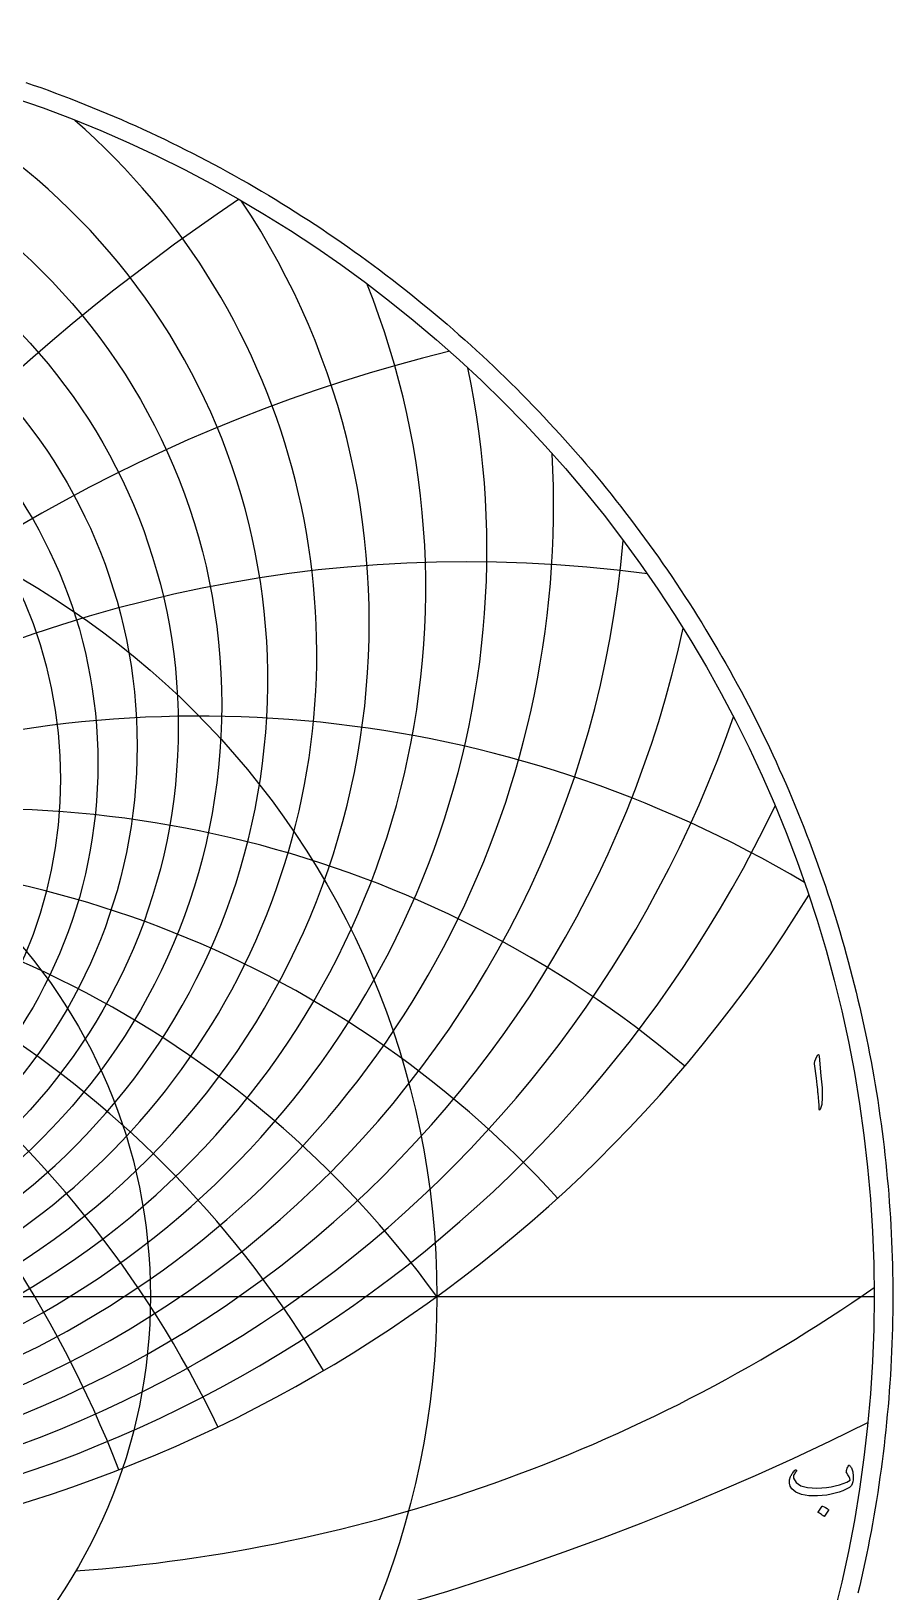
# Model space of a CAD drawing. Header units: millimetres. Extents: x -78 to 78, y -78 to 80.
# Drawn here: x 25.6 to 77.6, y -17.9 to 76.5 of the extents above; entities that cross this region are included whole.
import ezdxf

# ---------------------------------------------------------------- set-up
doc = ezdxf.new("R2010")
doc.units = ezdxf.units.MM
for name, color, linetype in [('CUT_OUTER', 1, 'Continuous'), ('ENGRAVE', 7, 'Continuous'), ('ENGRAVE_FINE', 8, 'Continuous'), ('TEXT', 5, 'Continuous')]:
    doc.layers.add(name, color=color, linetype=linetype)

msp = doc.modelspace()

# ---------------------------------------------------------------- linework, layer by layer
at = {"layer": 'CUT_OUTER'}
msp.add_lwpolyline([(25.2522, 73.4028), (25.7021, 73.2464), (26.1511, 73.0874), (26.599, 72.9255), (27.046, 72.7609), (27.4919, 72.5936), (27.9369, 72.4236), (28.3807, 72.2508), (28.8235, 72.0753), (29.2652, 71.8971), (29.7058, 71.7161), (30.1453, 71.5325), (30.5836, 71.3462), (31.0208, 71.1572), (31.4569, 70.9655), (31.8917, 70.7712), (32.3253, 70.5742), (32.7578, 70.3745), (33.189, 70.1722), (33.6189, 69.9672), (34.0476, 69.7596), (34.475, 69.5494), (34.9011, 69.3365), (35.3259, 69.1211), (35.7493, 68.903), (36.1714, 68.6824), (36.5922, 68.4591), (37.0115, 68.2333), (37.4295, 68.0049), (37.8461, 67.774), (38.2612, 67.5405), (38.6749, 67.3045), (39.0872, 67.0659), (39.4979, 66.8248), (39.9072, 66.5812), (40.315, 66.3351), (40.7213, 66.0864), (41.126, 65.8353), (41.5292, 65.5818), (41.9308, 65.3257), (42.3309, 65.0672), (42.7293, 64.8062), (43.1261, 64.5428), (43.5214, 64.277), (43.9149, 64.0087), (44.3069, 63.7381), (44.6971, 63.465), (45.0857, 63.1896), (45.4726, 62.9117), (45.8577, 62.6315), (46.2412, 62.349), (46.6229, 62.0641), (47.0028, 61.7768), (47.381, 61.4873), (47.7574, 61.1954), (48.1319, 60.9012), (48.5047, 60.6047), (48.8757, 60.306), (49.2448, 60.0049), (49.612, 59.7016), (49.9774, 59.3961), (50.3409, 59.0883), (50.7025, 58.7783), (51.0622, 58.4661), (51.42, 58.1517), (51.7759, 57.8351), (52.1298, 57.5163), (52.4817, 57.1954), (52.8317, 56.8723), (53.1796, 56.547), (53.5256, 56.2197), (53.8695, 55.8902), (54.2115, 55.5586), (54.5513, 55.2249), (54.8892, 54.8892), (55.2249, 54.5513), (55.5586, 54.2115), (55.8902, 53.8695), (56.2197, 53.5256), (56.547, 53.1796), (56.8723, 52.8317), (57.1954, 52.4817), (57.5163, 52.1298), (57.8351, 51.7759), (58.1517, 51.42), (58.4661, 51.0622), (58.7783, 50.7025), (59.0883, 50.3409), (59.3961, 49.9774), (59.7016, 49.612), (60.0049, 49.2448), (60.306, 48.8757), (60.6047, 48.5047), (60.9012, 48.1319), (61.1954, 47.7574), (61.4873, 47.381), (61.7768, 47.0028), (62.0641, 46.6229), (62.349, 46.2412), (62.6315, 45.8577), (62.9117, 45.4726), (63.1896, 45.0857), (63.465, 44.6971), (63.7381, 44.3069), (64.0087, 43.9149), (64.277, 43.5214), (64.5428, 43.1261), (64.8062, 42.7293), (65.0672, 42.3309), (65.3257, 41.9308), (65.5818, 41.5292), (65.8353, 41.126), (66.0864, 40.7213), (66.3351, 40.315), (66.5812, 39.9072), (66.8248, 39.4979), (67.0659, 39.0872), (67.3045, 38.6749), (67.5405, 38.2612), (67.774, 37.8461), (68.0049, 37.4295), (68.2333, 37.0115), (68.4591, 36.5922), (68.6824, 36.1714), (68.903, 35.7493), (69.1211, 35.3259), (69.3365, 34.9011), (69.5494, 34.475), (69.7596, 34.0476), (69.9672, 33.6189), (70.1722, 33.189), (70.3745, 32.7578), (70.5742, 32.3253), (70.7712, 31.8917), (70.9655, 31.4569), (71.1572, 31.0208), (71.3462, 30.5836), (71.5325, 30.1453), (71.7161, 29.7058), (71.8971, 29.2652), (72.0753, 28.8235), (72.2508, 28.3807), (72.4236, 27.9369), (72.5936, 27.4919), (72.7609, 27.046), (72.9255, 26.599), (73.0874, 26.1511), (73.2464, 25.7021), (73.4028, 25.2522), (73.5563, 24.8013), (73.7071, 24.3495), (73.8551, 23.8968), (74.0004, 23.4432), (74.1428, 22.9887), (74.2825, 22.5333), (74.4194, 22.0771), (74.5534, 21.6201), (74.6847, 21.1622), (74.8131, 20.7036), (74.9387, 20.2441), (75.0615, 19.7839), (75.1815, 19.323), (75.2987, 18.8613), (75.413, 18.399), (75.5245, 17.9359), (75.6331, 17.4721), (75.7389, 17.0077), (75.8418, 16.5427), (75.9419, 16.077), (76.0391, 15.6107), (76.1335, 15.1439), (76.2249, 14.6765), (76.3136, 14.2085), (76.3993, 13.74), (76.4822, 13.2709), (76.5622, 12.8014), (76.6393, 12.3314), (76.7135, 11.8609), (76.7848, 11.39), (76.8533, 10.9186), (76.9188, 10.4468), (76.9815, 9.9747), (77.0412, 9.5021), (77.0981, 9.0292), (77.152, 8.556), (77.2031, 8.0824), (77.2512, 7.6086), (77.2964, 7.1344), (77.3388, 6.66), (77.3782, 6.1853), (77.4147, 5.7104), (77.4483, 5.2353), (77.4789, 4.76), (77.5067, 4.2845), (77.5315, 3.8089), (77.5534, 3.3331), (77.5724, 2.8572), (77.5885, 2.3811), (77.6016, 1.905), (77.6118, 1.4288), (77.6192, 0.9526), (77.6235, 0.4763), (77.625, 0), (77.6235, -0.4763), (77.6192, -0.9526), (77.6118, -1.4288), (77.6016, -1.905), (77.5885, -2.3811), (77.5724, -2.8572), (77.5534, -3.3331), (77.5315, -3.8089), (77.5067, -4.2845), (77.4789, -4.76), (77.4483, -5.2353), (77.4147, -5.7104), (77.3782, -6.1853), (77.3388, -6.66), (77.2964, -7.1344), (77.2512, -7.6086), (77.2031, -8.0824), (77.152, -8.556), (77.0981, -9.0292), (77.0412, -9.5021), (76.9815, -9.9747), (76.9188, -10.4468), (76.8533, -10.9186), (76.7848, -11.39), (76.7135, -11.8609), (76.6393, -12.3314), (76.5622, -12.8014), (76.4822, -13.2709), (76.3993, -13.74), (76.3136, -14.2085), (76.2249, -14.6765), (76.1335, -15.1439), (76.0391, -15.6107), (75.9419, -16.077), (75.8418, -16.5427), (75.7389, -17.0077), (75.6331, -17.4721), (75.5245, -17.9359)], dxfattribs=at)
at = {"layer": 'ENGRAVE'}
msp.add_lwpolyline([(-76.5, 0), (76.5, 0)], dxfattribs=at)
for centre, radius in [((0, 0), 76.5), ((0, 31.2863), 27.3452), ((0, 0), 50.0761), ((0, 0), 32.7793)]:
    msp.add_circle(centre, radius, dxfattribs=at)
for centre, radius, start, end in [((0, 37.243), 39.8674, 104.436571, 75.563429), ((0, 47.8528), 57.1339, 176.875109, 3.124891), ((0, -36.3824), 61.8975, 36, 144), ((0, -36.3824), 61.8975, 36, 144), ((0, 68.9238), 85.1945, 211.615649, 328.384351), ((21.2926, 79.4652), 96.3105, 274.154376, 304.973846)]:
    msp.add_arc(centre, radius, start, end, dxfattribs=at)
at = {"layer": 'ENGRAVE_FINE'}
for centre, radius in [((0, 35.7749), 37.0862), ((0, 34.4619), 34.4619), ((0, 33.2859), 31.9746), ((0, 32.2316), 29.6072)]:
    msp.add_circle(centre, radius, dxfattribs=at)
for centre, radius, start, end in [((0, 38.8878), 42.8289, 131.217225, 48.782775), ((0, 40.7356), 45.9988, 146.343028, 33.656972), ((107.2095, -36.3824), 123.7949, 123.930442, 170.048526), ((107.2095, -36.3824), 123.7949, 123.930442, 170.048526), ((0, 42.818), 49.4107, 158.111417, 21.888583), ((73.7665, -36.3824), 96.2953, 103.763547, 166.510928), ((73.7665, -36.3824), 96.2953, 103.763547, 166.510928), ((0, 45.1743), 53.1056, 168.076059, 11.923941), ((0, 50.9144), 61.5584, 184.845211, 355.154789), ((51.9381, -36.3824), 80.8014, 82.274651, 162.768996), ((51.9381, -36.3824), 80.8014, 82.274651, 162.768996), ((0, 54.4361), 66.4583, 192.189548, 347.810452), ((-35.7365, -36.3824), 71.473, 21.249547, 120.755909), ((-35.7365, -36.3824), 71.473, 21.249547, 120.755909), ((0, 58.5174), 71.9353, 199.041634, 340.958366), ((35.7365, -36.3824), 71.473, 59.244091, 158.750453), ((35.7365, -36.3824), 71.473, 59.244091, 158.750453), ((0, 63.2887), 78.1219, 205.494476, 334.505524), ((-22.5288, -36.3824), 65.8699, 25.634518, 130.214249), ((-22.5288, -36.3824), 65.8699, 25.634518, 130.214249), ((22.5288, -36.3824), 65.8699, 49.785751, 154.365482), ((22.5288, -36.3824), 65.8699, 49.785751, 154.365482), ((-10.9142, -36.3824), 62.8523, 30.500929, 137.66478), ((-10.9142, -36.3824), 62.8523, 30.500929, 137.66478), ((10.9142, -36.3824), 62.8523, 42.33522, 149.499071), ((10.9142, -36.3824), 62.8523, 42.33522, 149.499071), ((0, 145.3265), 170.8415, 243.541053, 296.458947)]:
    msp.add_arc(centre, radius, start, end, dxfattribs=at)
at = {"layer": 'TEXT'}
for points in [[(73.0461, 14.5105), (73.0923, 14.5998), (73.1294, 14.6311), (73.1574, 14.6046), (73.1764, 14.5201), (73.2874, 13.3378), (73.3535, 12.6121), (73.3683, 12.0324), (73.3318, 11.5987), (73.244, 11.311), (73.228, 11.2875), (73.2138, 11.2748), (73.2015, 11.273), (73.1909, 11.282), (73.1825, 11.2962), (73.1764, 11.3146), (73.1728, 11.3372), (73.1716, 11.3641), (73.1716, 11.5731), (73.1619, 11.7948), (73.1426, 12.0291), (73.1137, 12.2761), (73.1074, 12.3407), (73.0884, 12.515), (73.0567, 12.7991), (73.0123, 13.193), (72.9062, 14.0665), (72.9038, 14.113), (72.9062, 14.1558), (72.9134, 14.195), (72.9255, 14.2306)], [(75.0345, -10.2299), (75.0669, -10.2706), (75.0966, -10.3156), (75.1236, -10.3647), (75.1479, -10.4181), (75.1695, -10.4754), (75.1883, -10.5363), (75.2045, -10.6009), (75.2179, -10.6691), (75.2354, -10.806), (75.2396, -10.9417), (75.2306, -11.0762), (75.2082, -11.2095), (75.1745, -11.3284), (75.131, -11.4243), (75.0779, -11.4973), (75.0152, -11.5474), (74.8161, -11.6526), (74.605, -11.7464), (74.3818, -11.8288), (74.1466, -11.8996), (73.8992, -11.9585), (73.6399, -12.0046), (73.3684, -12.0381), (73.0849, -12.0589), (72.5534, -12.0535), (72.1173, -11.9793), (71.7765, -11.8363), (71.531, -11.6246), (71.4302, -11.459), (71.3838, -11.2807), (71.3916, -11.0898), (71.4538, -10.8862), (71.4747, -10.8423), (71.499, -10.7975), (71.5266, -10.7518), (71.5575, -10.7053), (71.5918, -10.6577), (71.6293, -10.6093), (71.6702, -10.56), (71.7144, -10.5098), (71.7291, -10.4956), (71.7445, -10.4869), (71.7605, -10.4836), (71.7771, -10.4857), (71.7883, -10.4899), (71.7976, -10.4977), (71.8051, -10.5092), (71.8109, -10.5243), (71.8136, -10.5385), (71.8121, -10.552), (71.8064, -10.565), (71.7964, -10.5774), (71.7551, -10.6265), (71.718, -10.6775), (71.6851, -10.7303), (71.6564, -10.7849), (71.6368, -10.8371), (71.6263, -10.8874), (71.6248, -10.936), (71.6323, -10.9827), (71.7831, -11.2557), (72.0666, -11.4472), (72.4829, -11.5573), (73.0318, -11.586), (73.3336, -11.5743), (73.6212, -11.5492), (73.8946, -11.5104), (74.1538, -11.4581), (74.3992, -11.3922), (74.631, -11.3127), (74.8492, -11.2197), (75.0538, -11.113), (75.0339, -11.0135), (74.9887, -10.9031), (74.9181, -10.7819), (74.8222, -10.6498), (74.8192, -10.6371), (74.8198, -10.6136), (74.824, -10.5792), (74.8318, -10.5339), (74.8339, -10.5294), (74.8354, -10.5255), (74.8364, -10.5222), (74.8367, -10.5195), (74.8523, -10.4579), (74.8753, -10.3892), (74.9054, -10.3132), (74.9428, -10.2299), (74.9594, -10.2046), (74.9802, -10.1961), (75.0053, -10.2046), (75.0345, -10.2299)], [(73.3503, -12.6862), (73.3563, -12.6802), (73.3648, -12.6766), (73.3756, -12.6754), (73.3889, -12.6766), (73.4827, -12.7146), (73.5711, -12.761), (73.654, -12.8159), (73.7315, -12.8793), (73.7391, -12.8889), (73.7424, -12.8986), (73.7415, -12.9082), (73.7364, -12.9179), (73.5096, -13.2846), (73.5011, -13.2934), (73.4903, -13.2955), (73.477, -13.291), (73.4613, -13.2798), (73.4477, -13.2702), (73.4263, -13.2557), (73.3971, -13.2364), (73.36, -13.2123), (73.3144, -13.1833), (73.2598, -13.1495), (73.1962, -13.1109), (73.1235, -13.0675), (73.1138, -13.0602), (73.109, -13.053), (73.109, -13.0458), (73.1138, -13.0385)]]:
    msp.add_lwpolyline(points, close=True, dxfattribs=at)

doc.saveas('drawing.dxf')
